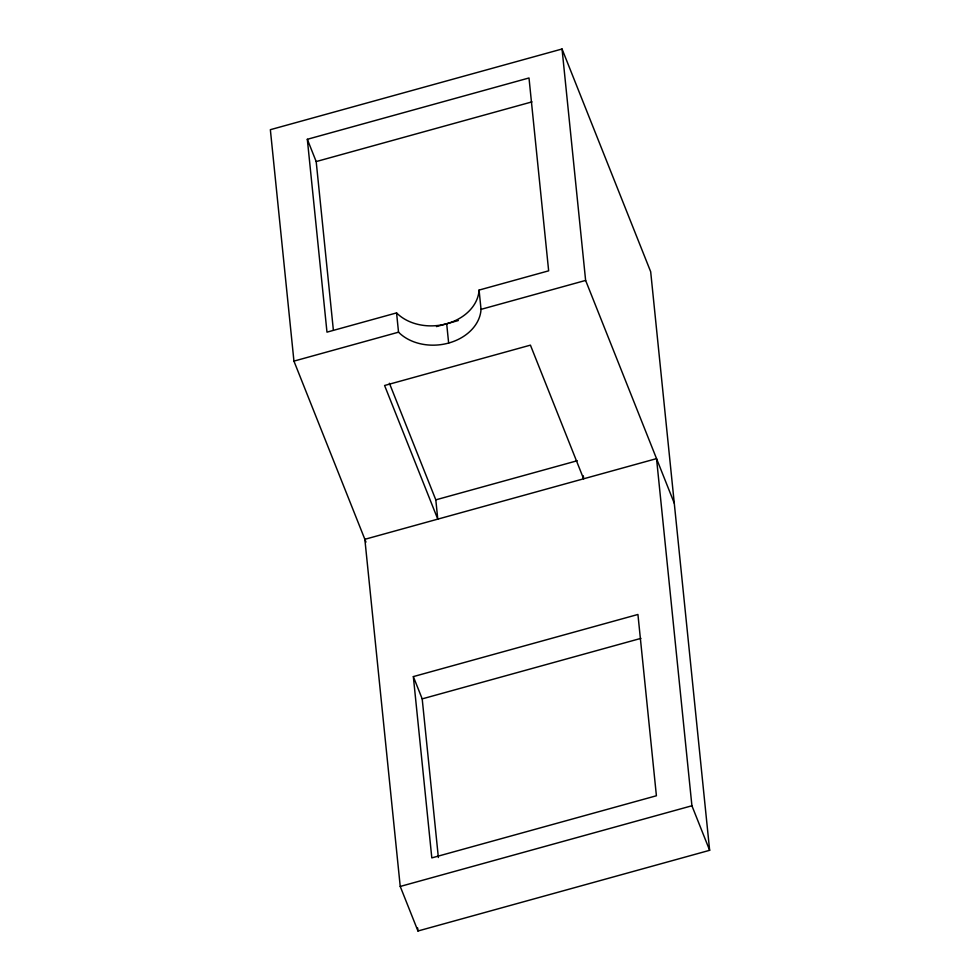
<?xml version="1.0" encoding="UTF-8"?>
<svg xmlns="http://www.w3.org/2000/svg" width="980" height="980" viewBox="0 0 980 980"><rect width="100%" height="100%" fill="white"/><g stroke="black" fill="none" stroke-linecap="round" stroke-linejoin="round"><path stroke-width="1.47" d="M709.643 850.309L691.917 805.768L656.539 458.628L364.854 539.306L400.232 886.447L417.958 931L709.643 850.309L650.683 271.742L562.042 49L270.358 129.691L293.939 361.118L365.969 542.099M446.684 323.755A45.827 35.415 -5.8 0 1 396.569 312.902L326.977 332.147L307.328 139.295L529.004 77.971L548.653 270.823L479.073 290.08A45.827 35.415 -5.8 0 1 446.684 323.755L448.644 343.049A45.827 35.415 -5.8 0 1 398.529 332.183L293.939 361.118M333.372 330.125L316.185 161.565L531.993 101.871M448.644 343.049A45.827 35.415 -5.8 0 0 481.033 309.362L585.624 280.427L562.042 49M436.468 326.585L458.346 320.534M583.308 475.827L583.615 478.791L530.425 345.144L384.589 385.495L437.778 519.143L435.806 499.849L577.232 460.735M413.34 676.604L637.931 614.472L656.404 795.76L431.813 857.892L413.34 676.604L422.196 698.875L438.366 857.5M422.196 698.875L640.92 638.372M400.232 886.447L691.917 805.768M585.624 280.427L674.264 503.169M307.328 139.295L316.185 161.565M389.415 383.266L435.806 499.849M479.073 290.08L481.033 309.362M396.569 312.902L398.529 332.183M417.652 927.95L417.958 931"/></g></svg>
